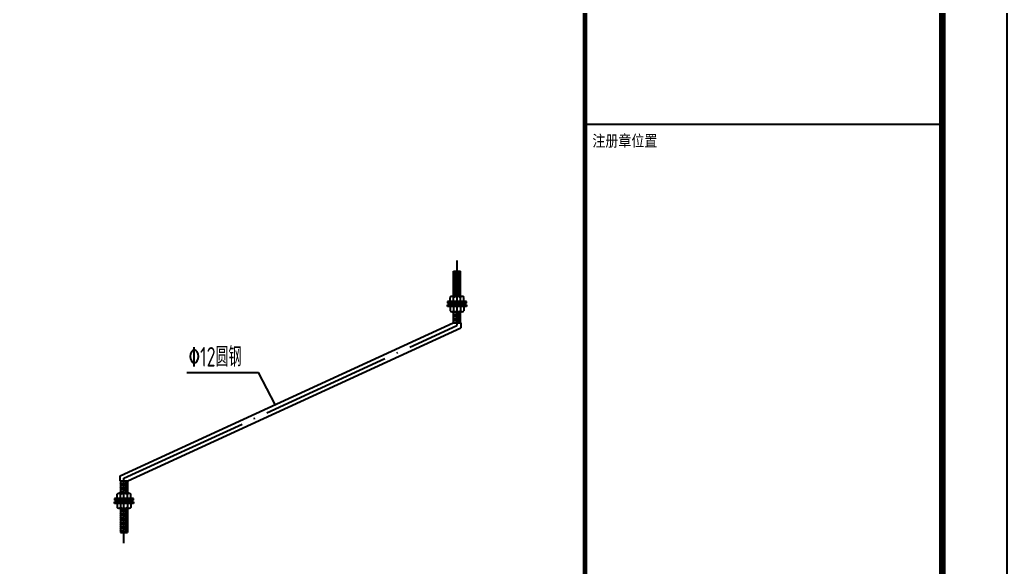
# Model space of a CAD drawing. Extents: x 9539573 to 9710259, y 1656270 to 2510207.
# Drawn here: x 9687451 to 9710259, y 1963311 to 1975959 of the extents above; entities that cross this region are included whole.
import ezdxf

# ---------------------------------------------------------------- set-up
doc = ezdxf.new("R2010")
doc.units = 0
doc.header["$LTSCALE"] = 1000
doc.header["$MEASUREMENT"] = 0
doc.linetypes.add('DOTE', pattern=[2.42, 2, -0.2, 0.02, -0.2])
doc.layers.get('0').update_dxf_attribs({"linetype": 'CONTINUOUS'})
for name, color, linetype in [('DOTE', 8, 'DOTE'), ('PP-PM-TK', 7, 'CONTINUOUS'), ('PUB_TEXT', 7, 'CONTINUOUS'), ('PUB_TITLE', 4, 'CONTINUOUS'), ('支撑', 4, 'CONTINUOUS'), ('标注文字', 3, 'CONTINUOUS')]:
    doc.layers.add(name, color=color, linetype=linetype)
doc.styles.add('TQ', font='txt.shx', dxfattribs={"width": 0.8, "bigfont": 'hztxt.shx'})
doc.styles.add('TSSD_REIN', font='atssdeng.shx', dxfattribs={"width": 0.7, "bigfont": 'atssdchn.shx'})

# ---------------------------------------------------------------- blocks, each defined once
blk = doc.blocks.new('A2 TK 2019')
at = {"layer": 'PP-PM-TK', "color": 4}
blk.add_line((7035935, 2005667), (7041435, 2005667), dxfattribs=at)
at = {"layer": 'PP-PM-TK', "color": 4, "const_width": 70}
blk.add_lwpolyline([(7035935, 2015184), (7041435, 2015184), (7041435, 1975184), (7035935, 1975184)], close=True, dxfattribs=at)
at = {"layer": 'PUB_TEXT', "color": 2, "style": 'TQ'}
blk.add_text('注册章位置', height=200, dxfattribs=at).set_placement((7036047, 2005304))

msp = doc.modelspace()

# ---------------------------------------------------------------- linework, layer by layer
at = {"layer": 'DOTE', "color": 8, "linetype": 'DOTE', "ltscale": 1.5}
for p, q in [((9697548.9, 1970396.6), (9697548.9, 1968895.8)), ((9689859, 1965368.3), (9697548.9, 1968895.8)), ((9689859, 1963867.4), (9689859, 1965368.3))]:
    msp.add_line(p, q, dxfattribs=at)
at = {"layer": 'PUB_TITLE'}
msp.add_lwpolyline([(9598809.4, 1926320.1), (9710259.4, 1926320.1), (9710259.4, 1989320.1), (9598809.4, 1989320.1)], close=True, dxfattribs=at)
at = {"layer": 'PUB_TITLE', "const_width": 150}
msp.add_lwpolyline([(9602559.4, 1927820.1), (9708759.4, 1927820.1), (9708759.4, 1987820.1), (9602559.4, 1987820.1)], close=True, dxfattribs=at)
at = {"layer": '支撑', "linetype": 'Continuous'}
for p, q in [((9697468.9, 1969568.3), (9697468.9, 1970154.2)), ((9697468.9, 1970154.2), (9697628.9, 1970154.2)), ((9697628.9, 1969568.3), (9697628.9, 1970154.2)), ((9697458.9, 1970104.1), (9697638.9, 1970129.2)), ((9697468.9, 1970110.6), (9697458.9, 1970104.1)), ((9697468.9, 1970100.5), (9697458.9, 1970104.1)), ((9697458.9, 1970054.1), (9697638.9, 1970079.1)), ((9697468.9, 1970060.6), (9697458.9, 1970054.1)), ((9697468.9, 1970050.5), (9697458.9, 1970054.1)), ((9697458.9, 1970004.1), (9697638.9, 1970029.1)), ((9697468.9, 1970010.5), (9697458.9, 1970004.1)), ((9697468.9, 1970000.4), (9697458.9, 1970004.1)), ((9697458.9, 1969954.1), (9697638.9, 1969979.1)), ((9697468.9, 1969960.5), (9697458.9, 1969954.1)), ((9697468.9, 1969950.4), (9697458.9, 1969954.1)), ((9697458.9, 1969904), (9697638.9, 1969929)), ((9697468.9, 1970110.6), (9697628.9, 1970132.8)), ((9697468.9, 1970100.5), (9697628.9, 1970122.7)), ((9697468.9, 1970060.6), (9697628.9, 1970082.8)), ((9697468.9, 1970050.5), (9697628.9, 1970072.7)), ((9697468.9, 1970010.5), (9697628.9, 1970032.8)), ((9697468.9, 1970000.4), (9697628.9, 1970022.7)), ((9697468.9, 1969960.5), (9697628.9, 1969982.7)), ((9697468.9, 1969950.4), (9697628.9, 1969972.6)), ((9697468.9, 1969910.5), (9697628.9, 1969932.7)), ((9697468.9, 1969900.4), (9697628.9, 1969922.6)), ((9697638.9, 1970129.2), (9697628.9, 1970132.8)), ((9697628.9, 1970122.7), (9697638.9, 1970129.2)), ((9697638.9, 1970079.1), (9697628.9, 1970082.8)), ((9697628.9, 1970072.7), (9697638.9, 1970079.1)), ((9697638.9, 1970029.1), (9697628.9, 1970032.8)), ((9697628.9, 1970022.7), (9697638.9, 1970029.1)), ((9697638.9, 1969979.1), (9697628.9, 1969982.7)), ((9697628.9, 1969972.6), (9697638.9, 1969979.1)), ((9697638.9, 1969929), (9697628.9, 1969932.7)), ((9697628.9, 1969922.6), (9697638.9, 1969929)), ((9697468.9, 1969910.5), (9697458.9, 1969904)), ((9697468.9, 1969900.4), (9697458.9, 1969904)), ((9697458.9, 1969854), (9697638.9, 1969879)), ((9697468.9, 1969860.4), (9697458.9, 1969854)), ((9697468.9, 1969850.3), (9697458.9, 1969854)), ((9697458.9, 1969804), (9697638.9, 1969829)), ((9697468.9, 1969810.4), (9697458.9, 1969804)), ((9697468.9, 1969800.3), (9697458.9, 1969804)), ((9697458.9, 1969754), (9697638.9, 1969779)), ((9697468.9, 1969760.4), (9697458.9, 1969754)), ((9697468.9, 1969750.3), (9697458.9, 1969754)), ((9697458.9, 1969703.9), (9697638.9, 1969728.9)), ((9697468.9, 1969710.4), (9697458.9, 1969703.9)), ((9697468.9, 1969700.3), (9697458.9, 1969703.9)), ((9697468.9, 1969860.4), (9697628.9, 1969882.7)), ((9697468.9, 1969850.3), (9697628.9, 1969872.6)), ((9697468.9, 1969810.4), (9697628.9, 1969832.7)), ((9697468.9, 1969800.3), (9697628.9, 1969822.6)), ((9697468.9, 1969760.4), (9697628.9, 1969782.6)), ((9697468.9, 1969750.3), (9697628.9, 1969772.5)), ((9697468.9, 1969710.4), (9697628.9, 1969732.6)), ((9697468.9, 1969700.3), (9697628.9, 1969722.5)), ((9697638.9, 1969879), (9697628.9, 1969882.7)), ((9697628.9, 1969872.6), (9697638.9, 1969879)), ((9697638.9, 1969829), (9697628.9, 1969832.7)), ((9697628.9, 1969822.6), (9697638.9, 1969829)), ((9697638.9, 1969779), (9697628.9, 1969782.6)), ((9697628.9, 1969772.5), (9697638.9, 1969779)), ((9697638.9, 1969728.9), (9697628.9, 1969732.6)), ((9697628.9, 1969722.5), (9697638.9, 1969728.9)), ((9697390.7, 1969448.3), (9697390.7, 1969544.3)), ((9697667.6, 1969568.3), (9697430.2, 1969568.3)), ((9697458.9, 1969653.9), (9697638.9, 1969678.9)), ((9697468.9, 1969660.3), (9697458.9, 1969653.9)), ((9697468.9, 1969650.2), (9697458.9, 1969653.9)), ((9697458.9, 1969603.9), (9697638.9, 1969628.9)), ((9697468.9, 1969610.3), (9697458.9, 1969603.9)), ((9697468.9, 1969600.2), (9697458.9, 1969603.9)), ((9697468.9, 1969660.3), (9697628.9, 1969682.6)), ((9697468.9, 1969650.2), (9697628.9, 1969672.5)), ((9697468.9, 1969610.3), (9697628.9, 1969632.5)), ((9697468.9, 1969600.2), (9697628.9, 1969622.4)), ((9697469.8, 1969448.3), (9697469.8, 1969544.3)), ((9697526.9, 1969568.3), (9697628.9, 1969582.5)), ((9697563.3, 1969568.3), (9697638.9, 1969578.9)), ((9697599.7, 1969568.3), (9697628.9, 1969572.4)), ((9697628, 1969448.3), (9697628, 1969544.3)), ((9697638.9, 1969678.9), (9697628.9, 1969682.6)), ((9697628.9, 1969672.5), (9697638.9, 1969678.9)), ((9697638.9, 1969628.9), (9697628.9, 1969632.5)), ((9697628.9, 1969622.4), (9697638.9, 1969628.9)), ((9697638.9, 1969578.9), (9697628.9, 1969582.5)), ((9697628.9, 1969572.4), (9697638.9, 1969578.9)), ((9697707.1, 1969448.3), (9697707.1, 1969544.3)), ((9697330.6, 1969448.3), (9697330.6, 1969408.3)), ((9697767.2, 1969448.3), (9697330.6, 1969448.3)), ((9697330.6, 1969408.3), (9697767.2, 1969408.3)), ((9697330.6, 1969373.7), (9697767.2, 1969373.7)), ((9697330.6, 1969333.7), (9697330.6, 1969373.7)), ((9697767.2, 1969333.7), (9697330.6, 1969333.7)), ((9697390.7, 1969333.7), (9697390.7, 1969237.7)), ((9697468.9, 1969373.7), (9697468.9, 1969408.3)), ((9697469.8, 1969333.7), (9697469.8, 1969237.7)), ((9697628, 1969333.7), (9697628, 1969237.7)), ((9697628.9, 1969373.7), (9697628.9, 1969408.3)), ((9697707.1, 1969333.7), (9697707.1, 1969237.7)), ((9697767.2, 1969408.3), (9697767.2, 1969448.3)), ((9697767.2, 1969373.7), (9697767.2, 1969333.7)), ((9697667.6, 1969213.7), (9697430.2, 1969213.7)), ((9697458.9, 1969203.7), (9697530.9, 1969213.7)), ((9697468.9, 1969210.1), (9697458.9, 1969203.7)), ((9697468.9, 1969200), (9697458.9, 1969203.7)), ((9697458.9, 1969153.6), (9697638.9, 1969178.6)), ((9697468.9, 1969160.1), (9697458.9, 1969153.6)), ((9697468.9, 1969150), (9697458.9, 1969153.6)), ((9697458.9, 1969103.6), (9697638.9, 1969128.6)), ((9697468.9, 1969110), (9697458.9, 1969103.6)), ((9697468.9, 1969099.9), (9697458.9, 1969103.6)), ((9697458.9, 1969053.6), (9697638.9, 1969078.6)), ((9697468.9, 1969060), (9697458.9, 1969053.6)), ((9697468.9, 1969049.9), (9697458.9, 1969053.6)), ((9697458.9, 1969003.5), (9697638.9, 1969028.6)), ((9697468.9, 1969010), (9697458.9, 1969003.5)), ((9697468.9, 1969210.1), (9697494.5, 1969213.7)), ((9697468.9, 1969200), (9697567.3, 1969213.7)), ((9697468.9, 1968953.5), (9697468.9, 1969213.7)), ((9697468.9, 1969160.1), (9697628.9, 1969182.3)), ((9697468.9, 1969150), (9697628.9, 1969172.2)), ((9697468.9, 1969110), (9697628.9, 1969132.3)), ((9697468.9, 1969099.9), (9697628.9, 1969122.2)), ((9697468.9, 1969060), (9697628.9, 1969082.2)), ((9697468.9, 1969049.9), (9697628.9, 1969072.1)), ((9697468.9, 1969010), (9697628.9, 1969032.2)), ((9697468.9, 1968999.9), (9697628.9, 1969022.1)), ((9697628.9, 1968953.5), (9697628.9, 1969213.7)), ((9697638.9, 1969178.6), (9697628.9, 1969182.3)), ((9697628.9, 1969172.2), (9697638.9, 1969178.6)), ((9697638.9, 1969128.6), (9697628.9, 1969132.3)), ((9697628.9, 1969122.2), (9697638.9, 1969128.6)), ((9697638.9, 1969078.6), (9697628.9, 1969082.2)), ((9697628.9, 1969072.1), (9697638.9, 1969078.6)), ((9697638.9, 1969028.6), (9697628.9, 1969032.2)), ((9697628.9, 1969022.1), (9697638.9, 1969028.6)), ((9689768.9, 1965426), (9697458.9, 1968953.5)), ((9689949, 1965310.5), (9697638.9, 1968838)), ((9697468.9, 1968999.9), (9697458.9, 1969003.5)), ((9697458.9, 1968953.5), (9697638.9, 1968953.5)), ((9697468.9, 1968960), (9697628.9, 1968982.2)), ((9697468.9, 1968954.9), (9697638.9, 1968978.5)), ((9697495.2, 1968953.5), (9697628.9, 1968972.1)), ((9697638.9, 1968978.5), (9697628.9, 1968982.2)), ((9697628.9, 1968972.1), (9697638.9, 1968978.5)), ((9697638.9, 1968953.5), (9697638.9, 1968838)), ((9689768.9, 1965310.5), (9689768.9, 1965426)), ((9689778.9, 1965304.1), (9689768.9, 1965310.5)), ((9689768.9, 1965310.5), (9689949, 1965285.5)), ((9689768.9, 1965310.5), (9689949, 1965310.5)), ((9689778.9, 1965264.1), (9689768.9, 1965260.5)), ((9689778.9, 1965254), (9689768.9, 1965260.5)), ((9689768.9, 1965260.5), (9689949, 1965235.5)), ((9689778.9, 1965214.1), (9689768.9, 1965210.4)), ((9689778.9, 1965204), (9689768.9, 1965210.4)), ((9689768.9, 1965210.4), (9689949, 1965185.4)), ((9689778.9, 1965164.1), (9689768.9, 1965160.4)), ((9689778.9, 1965154), (9689768.9, 1965160.4)), ((9689768.9, 1965160.4), (9689949, 1965135.4)), ((9689778.9, 1965310.5), (9689778.9, 1965020.3)), ((9689778.9, 1965304.1), (9689939, 1965281.8)), ((9689778.9, 1965264.1), (9689939, 1965241.9)), ((9689778.9, 1965254), (9689939, 1965231.8)), ((9689778.9, 1965214.1), (9689939, 1965191.9)), ((9689778.9, 1965204), (9689939, 1965181.8)), ((9689778.9, 1965164.1), (9689939, 1965141.8)), ((9689778.9, 1965154), (9689939, 1965131.7)), ((9689805.3, 1965310.5), (9689939, 1965291.9)), ((9689939, 1965310.5), (9689939, 1965020.3)), ((9689939, 1965291.9), (9689949, 1965285.5)), ((9689949, 1965285.5), (9689939, 1965281.8)), ((9689939, 1965241.9), (9689949, 1965235.5)), ((9689949, 1965235.5), (9689939, 1965231.8)), ((9689939, 1965191.9), (9689949, 1965185.4)), ((9689949, 1965185.4), (9689939, 1965181.8)), ((9689939, 1965141.8), (9689949, 1965135.4)), ((9689949, 1965135.4), (9689939, 1965131.7)), ((9689700.7, 1964900.3), (9689700.7, 1964996.3)), ((9689977.6, 1965020.3), (9689740.3, 1965020.3)), ((9689778.9, 1965114), (9689768.9, 1965110.4)), ((9689768.9, 1965110.4), (9689949, 1965085.4)), ((9689778.9, 1965103.9), (9689768.9, 1965110.4)), ((9689778.9, 1965064), (9689768.9, 1965060.4)), ((9689768.9, 1965060.4), (9689949, 1965035.3)), ((9689778.9, 1965053.9), (9689768.9, 1965060.4)), ((9689778.9, 1965114), (9689939, 1965091.8)), ((9689778.9, 1965103.9), (9689939, 1965081.7)), ((9689778.9, 1965064), (9689939, 1965041.8)), ((9689778.9, 1965053.9), (9689939, 1965031.7)), ((9689779.8, 1964900.3), (9689779.8, 1964996.3)), ((9689938.1, 1964900.3), (9689938.1, 1964996.3)), ((9689939, 1965091.8), (9689949, 1965085.4)), ((9689949, 1965085.4), (9689939, 1965081.7)), ((9689939, 1965041.8), (9689949, 1965035.3)), ((9689949, 1965035.3), (9689939, 1965031.7)), ((9690017.2, 1964900.3), (9690017.2, 1964996.3)), ((9689640.7, 1964900.3), (9689640.7, 1964860.2)), ((9690077.2, 1964900.3), (9689640.7, 1964900.3)), ((9689640.7, 1964860.2), (9690077.2, 1964860.2)), ((9689640.7, 1964825.7), (9690077.2, 1964825.7)), ((9689640.7, 1964785.7), (9689640.7, 1964825.7)), ((9690077.2, 1964785.7), (9689640.7, 1964785.7)), ((9689700.7, 1964785.7), (9689700.7, 1964689.7)), ((9689778.9, 1964860.2), (9689778.9, 1964825.7)), ((9689779.8, 1964785.7), (9689779.8, 1964689.7)), ((9689938.1, 1964785.7), (9689938.1, 1964689.7)), ((9689939, 1964860.2), (9689939, 1964825.7)), ((9690017.2, 1964785.7), (9690017.2, 1964689.7)), ((9690077.2, 1964860.2), (9690077.2, 1964900.3)), ((9690077.2, 1964825.7), (9690077.2, 1964785.7)), ((9689977.6, 1964665.6), (9689740.3, 1964665.6)), ((9689778.9, 1964663.8), (9689768.9, 1964660.1)), ((9689778.9, 1964653.7), (9689768.9, 1964660.1)), ((9689768.9, 1964660.1), (9689949, 1964635.1)), ((9689778.9, 1964613.8), (9689768.9, 1964610.1)), ((9689778.9, 1964603.7), (9689768.9, 1964610.1)), ((9689768.9, 1964610.1), (9689949, 1964585.1)), ((9689778.9, 1964563.7), (9689768.9, 1964560.1)), ((9689778.9, 1964553.6), (9689768.9, 1964560.1)), ((9689768.9, 1964560.1), (9689949, 1964535.1)), ((9689778.9, 1964513.7), (9689768.9, 1964510.1)), ((9689778.9, 1964503.6), (9689768.9, 1964510.1)), ((9689768.9, 1964510.1), (9689949, 1964485)), ((9689778.9, 1964463.7), (9689768.9, 1964460)), ((9689778.9, 1964453.6), (9689768.9, 1964460)), ((9689768.9, 1964460), (9689949, 1964435)), ((9689778.9, 1964665.6), (9689778.9, 1964109.8)), ((9689778.9, 1964663.8), (9689939, 1964641.6)), ((9689778.9, 1964653.7), (9689939, 1964631.5)), ((9689778.9, 1964613.8), (9689939, 1964591.5)), ((9689778.9, 1964603.7), (9689939, 1964581.4)), ((9689778.9, 1964563.7), (9689939, 1964541.5)), ((9689778.9, 1964553.6), (9689939, 1964531.4)), ((9689778.9, 1964513.7), (9689939, 1964491.5)), ((9689778.9, 1964503.6), (9689939, 1964481.4)), ((9689778.9, 1964463.7), (9689939, 1964441.5)), ((9689778.9, 1964453.6), (9689939, 1964431.4)), ((9689939, 1964665.6), (9689939, 1964109.8)), ((9689939, 1964641.6), (9689949, 1964635.1)), ((9689949, 1964635.1), (9689939, 1964631.5)), ((9689939, 1964591.5), (9689949, 1964585.1)), ((9689949, 1964585.1), (9689939, 1964581.4)), ((9689939, 1964541.5), (9689949, 1964535.1)), ((9689949, 1964535.1), (9689939, 1964531.4)), ((9689939, 1964491.5), (9689949, 1964485)), ((9689949, 1964485), (9689939, 1964481.4)), ((9689778.9, 1964413.7), (9689768.9, 1964410)), ((9689778.9, 1964403.6), (9689768.9, 1964410)), ((9689768.9, 1964410), (9689949, 1964385)), ((9689778.9, 1964363.6), (9689768.9, 1964360)), ((9689778.9, 1964353.5), (9689768.9, 1964360)), ((9689768.9, 1964360), (9689949, 1964335)), ((9689778.9, 1964313.6), (9689768.9, 1964309.9)), ((9689778.9, 1964303.5), (9689768.9, 1964309.9)), ((9689768.9, 1964309.9), (9689949, 1964284.9)), ((9689778.9, 1964263.6), (9689768.9, 1964259.9)), ((9689778.9, 1964253.5), (9689768.9, 1964259.9)), ((9689768.9, 1964259.9), (9689949, 1964234.9)), ((9689778.9, 1964413.7), (9689939, 1964391.4)), ((9689778.9, 1964403.6), (9689939, 1964381.3)), ((9689778.9, 1964363.6), (9689939, 1964341.4)), ((9689778.9, 1964353.5), (9689939, 1964331.3)), ((9689778.9, 1964313.6), (9689939, 1964291.4)), ((9689778.9, 1964303.5), (9689939, 1964281.3)), ((9689778.9, 1964263.6), (9689939, 1964241.3)), ((9689778.9, 1964253.5), (9689939, 1964231.2)), ((9689939, 1964441.5), (9689949, 1964435)), ((9689949, 1964435), (9689939, 1964431.4)), ((9689939, 1964391.4), (9689949, 1964385)), ((9689949, 1964385), (9689939, 1964381.3)), ((9689939, 1964341.4), (9689949, 1964335)), ((9689949, 1964335), (9689939, 1964331.3)), ((9689939, 1964291.4), (9689949, 1964284.9)), ((9689949, 1964284.9), (9689939, 1964281.3)), ((9689939, 1964241.3), (9689949, 1964234.9)), ((9689949, 1964234.9), (9689939, 1964231.2)), ((9689778.9, 1964213.6), (9689768.9, 1964209.9)), ((9689778.9, 1964203.5), (9689768.9, 1964209.9)), ((9689768.9, 1964209.9), (9689949, 1964184.9)), ((9689778.9, 1964163.5), (9689768.9, 1964159.9)), ((9689778.9, 1964153.4), (9689768.9, 1964159.9)), ((9689768.9, 1964159.9), (9689949, 1964134.9)), ((9689778.9, 1964213.6), (9689939, 1964191.3)), ((9689778.9, 1964203.5), (9689939, 1964181.2)), ((9689778.9, 1964163.5), (9689939, 1964141.3)), ((9689778.9, 1964153.4), (9689939, 1964131.2)), ((9689778.9, 1964109.8), (9689939, 1964109.8)), ((9689939, 1964191.3), (9689949, 1964184.9)), ((9689949, 1964184.9), (9689939, 1964181.2)), ((9689939, 1964141.3), (9689949, 1964134.9)), ((9689949, 1964134.9), (9689939, 1964131.2))]:
    msp.add_line(p, q, dxfattribs=at)
for centre, major_axis, start_param, end_param in [((9697430.2, 1969523.8), (44.5, 2.4), 0.4253071, 2.608559), ((9697548.9, 1969426), (-142.4, 0), 4.1227787, 5.3019992), ((9697667.6, 1969523.8), (44.5, 2.4), 0.4253071, 2.608559), ((9697430.2, 1969258.3), (-44.5, 2.4), 0.5330336, 2.7162856), ((9697548.9, 1969356), (-142.4, 0), 0.9811861, 2.1604066), ((9697667.6, 1969258.3), (-44.5, 2.4), 0.5330336, 2.7162856)]:
    msp.add_ellipse(centre, major_axis=major_axis, ratio=1, start_param=start_param, end_param=end_param, dxfattribs=at)
at = {"layer": '支撑', "linetype": 'Continuous', "extrusion": (0, 0, -1)}
for centre, major_axis, start_param, end_param in [((9689740.3, 1964975.7), (44.6, 0.2), 3.6243765, 5.8076284), ((9689859, 1964878), (-142.4, 0.2), 0.9799809, 2.1592014), ((9689977.6, 1964975.7), (44.6, 0.2), 3.6243765, 5.8076284), ((9689740.3, 1964710.2), (-44.6, 0.2), 3.6171497, 5.8004016), ((9689859, 1964808), (-142.4, 0.9), 4.1162597, 5.2954802), ((9689977.6, 1964710.2), (44.6, 0), 0.4791704, 2.6624223)]:
    msp.add_ellipse(centre, major_axis=major_axis, ratio=1, start_param=start_param, end_param=end_param, dxfattribs=at)
at = {"layer": '标注文字'}
for p in [(9691313.9, 1967812.2), (9693354.4, 1967070.7)]:
    msp.add_line(p, (9692963.9, 1967812.2), dxfattribs=at)

# ---------------------------------------------------------------- block references
at = {"xscale": 1.5, "yscale": 1.5, "zscale": 1.5}
msp.add_blockref('A2 TK 2019', (-853393.4, -1034955.6), dxfattribs=at)

# ---------------------------------------------------------------- texts
at = {"layer": '标注文字', "color": 0, "style": 'TSSD_REIN', "width": 0.7}
msp.add_text('%%13012圆钢', height=450.43, dxfattribs=at).set_placement((9691347.1, 1967947))

doc.saveas('drawing.dxf')
